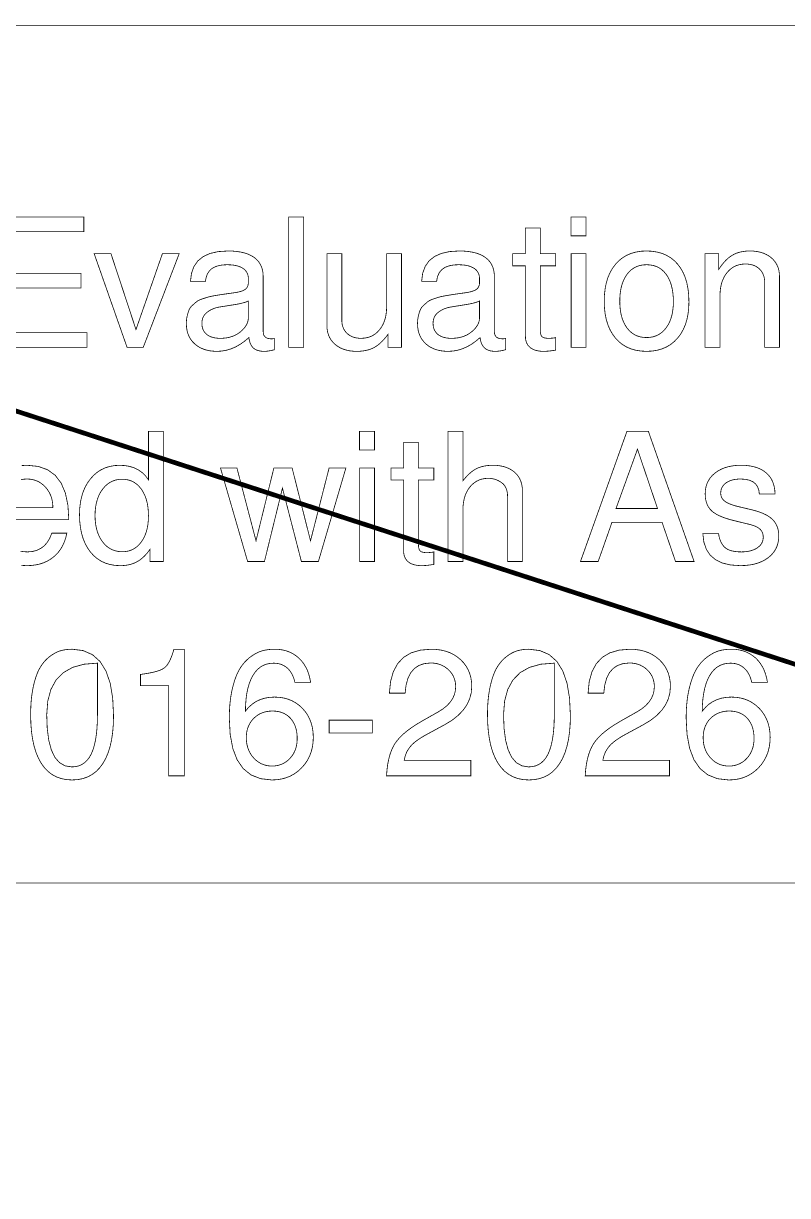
# Model space of a CAD drawing. Extents: x 0 to 840, y 0 to 273.
# Drawn here: x 60.8 to 99.7, y 213.6 to 273.4 of the extents above; entities that cross this region are included whole.
import ezdxf

# ---------------------------------------------------------------- set-up
doc = ezdxf.new("R2010")
doc.units = 0
doc.linetypes.add('1', pattern=[60.929508, 30.464754, -30.464754])
doc.layers.get('0').update_dxf_attribs({"linetype": 'CONTINUOUS'})

msp = doc.modelspace()

# ---------------------------------------------------------------- linework, layer by layer
at = {"color": 7, "linetype": '1', "const_width": 0.239}
msp.add_lwpolyline([(0, 273.254), (840.158, 0)], dxfattribs=at)
msp.add_lwpolyline([(0, 273.254), (840.158, 0)], dxfattribs=at)
at = {"color": 7, "const_width": 0.0392}
for points in [[(0, 273.254), (179.027, 273.254), (179.027, 229.533), (0, 229.533), (0, 273.254)], [(60.111, 259.883), (60.111, 257.605), (64.028, 257.605), (64.028, 256.859), (59.264, 256.859), (59.264, 263.499), (63.864, 263.499), (63.864, 262.752), (60.111, 262.752), (60.111, 260.63), (63.727, 260.63), (63.727, 259.883), (60.111, 259.883)], [(75.076, 263.499), (75.076, 256.859), (74.312, 256.859), (74.312, 263.499), (75.076, 263.499)], [(89.468, 262.543), (88.703, 262.543), (88.703, 263.499), (89.468, 263.499), (89.468, 262.543)], [(87.92, 261.632), (87.92, 261.012), (87.136, 261.012), (87.136, 257.742), (87.136, 257.742), (87.136, 257.742), (87.138, 257.673), (87.143, 257.611), (87.152, 257.555), (87.165, 257.506), (87.18, 257.464), (87.2, 257.429), (87.223, 257.401), (87.223, 257.401), (87.223, 257.401), (87.223, 257.401), (87.251, 257.378), (87.285, 257.359), (87.326, 257.343), (87.374, 257.331), (87.428, 257.322), (87.488, 257.316), (87.555, 257.315), (87.555, 257.315), (87.555, 257.315), (87.555, 257.315), (87.619, 257.315), (87.678, 257.318), (87.734, 257.321), (87.786, 257.327), (87.834, 257.333), (87.879, 257.341), (87.92, 257.351), (87.92, 257.351), (87.92, 256.713), (87.92, 256.713), (87.92, 256.713), (87.82, 256.696), (87.724, 256.682), (87.632, 256.67), (87.543, 256.661), (87.458, 256.655), (87.377, 256.651), (87.3, 256.65), (87.3, 256.65), (87.3, 256.65), (87.3, 256.65), (87.177, 256.654), (87.062, 256.666), (86.956, 256.686), (86.858, 256.714), (86.769, 256.75), (86.689, 256.793), (86.617, 256.845), (86.617, 256.845), (86.617, 256.845), (86.617, 256.845), (86.554, 256.905), (86.501, 256.971), (86.457, 257.044), (86.423, 257.124), (86.399, 257.211), (86.385, 257.305), (86.38, 257.406), (86.38, 257.406), (86.38, 261.013), (85.733, 261.013), (85.733, 261.632), (86.38, 261.632), (86.38, 262.944), (87.136, 262.944), (87.136, 261.632), (87.92, 261.632)], [(66.897, 256.859), (66.068, 256.859), (64.392, 261.632), (65.249, 261.632), (66.524, 257.761), (67.872, 261.632), (68.728, 261.632), (66.897, 256.859)], [(69.302, 260.22), (69.302, 260.22), (69.302, 260.22), (69.354, 260.631), (69.48, 260.978), (69.68, 261.263), (69.953, 261.484), (70.3, 261.642), (70.72, 261.737), (71.214, 261.768), (71.214, 261.768), (71.214, 261.768), (71.214, 261.768), (71.458, 261.762), (71.684, 261.741), (71.893, 261.707), (72.085, 261.66), (72.258, 261.599), (72.415, 261.524), (72.554, 261.436), (72.554, 261.436), (72.554, 261.436), (72.554, 261.436), (72.674, 261.334), (72.777, 261.221), (72.86, 261.095), (72.925, 260.956), (72.972, 260.805), (73, 260.642), (73.009, 260.466), (73.009, 260.466), (73.009, 257.66), (73.009, 257.66), (73.009, 257.66), (73.017, 257.561), (73.042, 257.477), (73.084, 257.409), (73.143, 257.355), (73.218, 257.317), (73.31, 257.294), (73.419, 257.287), (73.419, 257.287), (73.419, 257.287), (73.419, 257.287), (73.442, 257.287), (73.466, 257.288), (73.489, 257.29), (73.513, 257.293), (73.536, 257.296), (73.559, 257.3), (73.583, 257.305), (73.583, 257.305), (73.583, 256.731), (73.583, 256.731), (73.583, 256.731), (73.494, 256.709), (73.41, 256.691), (73.331, 256.676), (73.257, 256.664), (73.188, 256.656), (73.123, 256.651), (73.063, 256.649), (73.063, 256.649), (73.063, 256.649), (73.063, 256.649), (72.963, 256.653), (72.87, 256.663), (72.784, 256.68), (72.705, 256.704), (72.633, 256.735), (72.569, 256.773), (72.512, 256.818), (72.512, 256.818), (72.512, 256.818), (72.512, 256.818), (72.462, 256.87), (72.417, 256.93), (72.378, 256.998), (72.345, 257.074), (72.318, 257.158), (72.296, 257.251), (72.28, 257.351), (72.28, 257.351), (72.28, 257.351), (72.28, 257.351), (72.06, 257.165), (71.835, 257.007), (71.608, 256.878), (71.376, 256.778), (71.141, 256.707), (70.902, 256.664), (70.659, 256.649), (70.659, 256.649), (70.659, 256.649), (70.659, 256.649), (70.459, 256.657), (70.272, 256.68), (70.097, 256.72), (69.933, 256.774), (69.782, 256.844), (69.643, 256.93), (69.516, 257.032), (69.516, 257.032), (69.516, 257.032), (69.516, 257.032), (69.403, 257.146), (69.308, 257.272), (69.23, 257.408), (69.17, 257.555), (69.127, 257.713), (69.101, 257.882), (69.092, 258.061), (69.092, 258.061), (69.092, 258.061), (69.092, 258.061), (69.093, 258.12), (69.095, 258.178), (69.1, 258.234), (69.105, 258.288), (69.113, 258.342), (69.122, 258.393), (69.133, 258.443), (69.133, 258.443), (69.133, 258.443), (69.133, 258.443), (69.145, 258.492), (69.157, 258.539), (69.17, 258.584), (69.183, 258.628), (69.196, 258.67), (69.21, 258.71), (69.224, 258.748), (69.224, 258.748), (69.224, 258.748), (69.224, 258.748), (69.24, 258.786), (69.259, 258.822), (69.281, 258.858), (69.306, 258.893), (69.335, 258.928), (69.366, 258.962), (69.401, 258.994), (69.401, 258.994), (69.401, 258.994), (69.401, 258.994), (69.437, 259.026), (69.471, 259.056), (69.503, 259.084), (69.534, 259.111), (69.562, 259.136), (69.59, 259.16), (69.615, 259.181), (69.615, 259.181), (69.615, 259.181), (69.615, 259.181), (69.642, 259.202), (69.674, 259.223), (69.711, 259.243), (69.753, 259.263), (69.799, 259.283), (69.851, 259.303), (69.907, 259.323), (69.907, 259.323), (69.907, 259.323), (69.907, 259.323), (69.963, 259.341), (70.016, 259.359), (70.065, 259.374), (70.11, 259.389), (70.151, 259.401), (70.188, 259.413), (70.221, 259.423), (70.221, 259.423), (70.221, 259.423), (70.221, 259.423), (70.256, 259.432), (70.297, 259.442), (70.345, 259.452), (70.4, 259.463), (70.461, 259.475), (70.529, 259.487), (70.604, 259.5), (70.604, 259.5), (70.604, 259.5), (70.604, 259.5), (70.679, 259.512), (70.748, 259.524), (70.811, 259.534), (70.869, 259.543), (70.92, 259.551), (70.965, 259.558), (71.005, 259.564), (71.005, 259.564), (71.005, 259.564), (71.005, 259.564), (71.045, 259.569), (71.094, 259.576), (71.151, 259.584), (71.216, 259.593), (71.289, 259.604), (71.37, 259.615), (71.46, 259.627), (71.46, 259.627), (71.46, 259.627), (71.46, 259.627), (71.582, 259.644), (71.693, 259.664), (71.792, 259.686), (71.881, 259.711), (71.958, 259.738), (72.024, 259.768), (72.079, 259.8), (72.079, 259.8), (72.079, 259.8), (72.079, 259.8), (72.125, 259.837), (72.164, 259.878), (72.196, 259.923), (72.221, 259.974), (72.238, 260.03), (72.249, 260.09), (72.252, 260.155), (72.252, 260.155), (72.252, 260.356), (72.252, 260.356), (72.252, 260.356), (72.247, 260.451), (72.23, 260.54), (72.202, 260.622), (72.162, 260.698), (72.111, 260.767), (72.049, 260.829), (71.975, 260.884), (71.975, 260.884), (71.975, 260.884), (71.975, 260.884), (71.891, 260.932), (71.797, 260.973), (71.694, 261.007), (71.581, 261.033), (71.459, 261.051), (71.328, 261.062), (71.187, 261.066), (71.187, 261.066), (71.187, 261.066), (71.187, 261.066), (71.041, 261.062), (70.906, 261.049), (70.781, 261.028), (70.666, 260.999), (70.562, 260.961), (70.469, 260.915), (70.385, 260.861), (70.385, 260.861), (70.385, 260.861), (70.385, 260.861), (70.312, 260.798), (70.248, 260.725), (70.193, 260.643), (70.147, 260.551), (70.111, 260.45), (70.084, 260.339), (70.067, 260.219), (70.067, 260.219), (69.302, 260.22)], [(80.059, 256.859), (79.376, 256.859), (79.376, 257.524), (79.376, 257.524), (79.376, 257.524), (79.279, 257.394), (79.181, 257.275), (79.082, 257.168), (78.982, 257.072), (78.88, 256.987), (78.778, 256.913), (78.674, 256.85), (78.674, 256.85), (78.674, 256.85), (78.674, 256.85), (78.567, 256.797), (78.453, 256.752), (78.332, 256.715), (78.204, 256.686), (78.07, 256.666), (77.929, 256.653), (77.782, 256.649), (77.782, 256.649), (77.782, 256.649), (77.782, 256.649), (77.59, 256.656), (77.409, 256.678), (77.24, 256.714), (77.081, 256.765), (76.935, 256.83), (76.799, 256.91), (76.675, 257.004), (76.675, 257.004), (76.675, 257.004), (76.675, 257.004), (76.565, 257.111), (76.472, 257.227), (76.396, 257.352), (76.337, 257.488), (76.295, 257.633), (76.269, 257.787), (76.261, 257.951), (76.261, 257.951), (76.261, 261.631), (77.017, 261.631), (77.017, 258.252), (77.017, 258.252), (77.017, 258.252), (77.022, 258.133), (77.038, 258.022), (77.065, 257.917), (77.103, 257.819), (77.152, 257.729), (77.211, 257.645), (77.281, 257.569), (77.281, 257.569), (77.281, 257.569), (77.281, 257.569), (77.36, 257.501), (77.448, 257.444), (77.543, 257.397), (77.645, 257.361), (77.756, 257.335), (77.874, 257.319), (78.001, 257.314), (78.001, 257.314), (78.001, 257.314), (78.001, 257.314), (78.165, 257.323), (78.319, 257.35), (78.464, 257.395), (78.6, 257.458), (78.725, 257.539), (78.841, 257.639), (78.947, 257.756), (78.947, 257.756), (78.947, 257.756), (78.947, 257.756), (79.042, 257.888), (79.121, 258.032), (79.187, 258.187), (79.238, 258.354), (79.274, 258.533), (79.296, 258.724), (79.303, 258.926), (79.303, 258.926), (79.303, 261.631), (80.059, 261.631), (80.059, 256.859)], [(81.088, 260.22), (81.088, 260.22), (81.088, 260.22), (81.14, 260.631), (81.266, 260.978), (81.466, 261.263), (81.739, 261.484), (82.086, 261.642), (82.507, 261.737), (83.001, 261.768), (83.001, 261.768), (83.001, 261.768), (83.001, 261.768), (83.245, 261.762), (83.471, 261.741), (83.68, 261.707), (83.871, 261.66), (84.045, 261.599), (84.201, 261.524), (84.34, 261.436), (84.34, 261.436), (84.34, 261.436), (84.34, 261.436), (84.461, 261.334), (84.563, 261.221), (84.647, 261.095), (84.712, 260.956), (84.758, 260.805), (84.786, 260.642), (84.795, 260.466), (84.795, 260.466), (84.795, 257.66), (84.795, 257.66), (84.795, 257.66), (84.804, 257.561), (84.829, 257.477), (84.871, 257.409), (84.929, 257.355), (85.005, 257.317), (85.097, 257.294), (85.205, 257.287), (85.205, 257.287), (85.205, 257.287), (85.205, 257.287), (85.229, 257.287), (85.252, 257.288), (85.276, 257.29), (85.299, 257.293), (85.322, 257.296), (85.346, 257.3), (85.369, 257.305), (85.369, 257.305), (85.369, 256.731), (85.369, 256.731), (85.369, 256.731), (85.28, 256.709), (85.197, 256.691), (85.117, 256.676), (85.043, 256.664), (84.974, 256.656), (84.909, 256.651), (84.85, 256.649), (84.85, 256.649), (84.85, 256.649), (84.85, 256.649), (84.749, 256.653), (84.656, 256.663), (84.57, 256.68), (84.491, 256.704), (84.42, 256.735), (84.356, 256.773), (84.299, 256.818), (84.299, 256.818), (84.299, 256.818), (84.299, 256.818), (84.248, 256.87), (84.203, 256.93), (84.164, 256.998), (84.131, 257.074), (84.104, 257.158), (84.082, 257.251), (84.066, 257.351), (84.066, 257.351), (84.066, 257.351), (84.066, 257.351), (83.846, 257.165), (83.622, 257.007), (83.394, 256.878), (83.162, 256.778), (82.927, 256.707), (82.688, 256.664), (82.445, 256.649), (82.445, 256.649), (82.445, 256.649), (82.445, 256.649), (82.246, 256.657), (82.058, 256.68), (81.883, 256.72), (81.72, 256.774), (81.568, 256.844), (81.429, 256.93), (81.302, 257.032), (81.302, 257.032), (81.302, 257.032), (81.302, 257.032), (81.19, 257.146), (81.095, 257.272), (81.017, 257.408), (80.956, 257.555), (80.913, 257.713), (80.887, 257.882), (80.878, 258.061), (80.878, 258.061), (80.878, 258.061), (80.878, 258.061), (80.879, 258.12), (80.882, 258.178), (80.886, 258.234), (80.892, 258.288), (80.899, 258.342), (80.909, 258.393), (80.919, 258.443), (80.919, 258.443), (80.919, 258.443), (80.919, 258.443), (80.931, 258.492), (80.943, 258.539), (80.956, 258.584), (80.969, 258.628), (80.982, 258.67), (80.996, 258.71), (81.01, 258.748), (81.01, 258.748), (81.01, 258.748), (81.01, 258.748), (81.026, 258.786), (81.045, 258.822), (81.067, 258.858), (81.093, 258.893), (81.121, 258.928), (81.153, 258.962), (81.188, 258.994), (81.188, 258.994), (81.188, 258.994), (81.188, 258.994), (81.223, 259.026), (81.257, 259.056), (81.289, 259.084), (81.32, 259.111), (81.349, 259.136), (81.376, 259.16), (81.401, 259.181), (81.401, 259.181), (81.401, 259.181), (81.401, 259.181), (81.429, 259.202), (81.461, 259.223), (81.498, 259.243), (81.539, 259.263), (81.586, 259.283), (81.637, 259.303), (81.693, 259.323), (81.693, 259.323), (81.693, 259.323), (81.693, 259.323), (81.75, 259.341), (81.803, 259.359), (81.851, 259.374), (81.896, 259.389), (81.937, 259.401), (81.974, 259.413), (82.008, 259.423), (82.008, 259.423), (82.008, 259.423), (82.008, 259.423), (82.042, 259.432), (82.084, 259.442), (82.131, 259.452), (82.186, 259.463), (82.247, 259.475), (82.315, 259.487), (82.39, 259.5), (82.39, 259.5), (82.39, 259.5), (82.39, 259.5), (82.465, 259.512), (82.534, 259.524), (82.598, 259.534), (82.655, 259.543), (82.706, 259.551), (82.752, 259.558), (82.791, 259.564), (82.791, 259.564), (82.791, 259.564), (82.791, 259.564), (82.831, 259.569), (82.88, 259.576), (82.937, 259.584), (83.002, 259.593), (83.075, 259.604), (83.157, 259.615), (83.246, 259.627), (83.246, 259.627), (83.246, 259.627), (83.246, 259.627), (83.368, 259.644), (83.479, 259.664), (83.579, 259.686), (83.667, 259.711), (83.745, 259.738), (83.811, 259.768), (83.866, 259.8), (83.866, 259.8), (83.866, 259.8), (83.866, 259.8), (83.912, 259.837), (83.951, 259.878), (83.982, 259.923), (84.007, 259.974), (84.025, 260.03), (84.035, 260.09), (84.039, 260.155), (84.039, 260.155), (84.039, 260.356), (84.039, 260.356), (84.039, 260.356), (84.033, 260.451), (84.016, 260.54), (83.988, 260.622), (83.948, 260.698), (83.897, 260.767), (83.835, 260.829), (83.761, 260.884), (83.761, 260.884), (83.761, 260.884), (83.761, 260.884), (83.677, 260.932), (83.584, 260.973), (83.48, 261.007), (83.368, 261.033), (83.246, 261.051), (83.114, 261.062), (82.973, 261.066), (82.973, 261.066), (82.973, 261.066), (82.973, 261.066), (82.827, 261.062), (82.692, 261.049), (82.567, 261.028), (82.453, 260.999), (82.349, 260.961), (82.255, 260.915), (82.172, 260.861), (82.172, 260.861), (82.172, 260.861), (82.172, 260.861), (82.098, 260.798), (82.034, 260.725), (81.979, 260.643), (81.934, 260.551), (81.897, 260.45), (81.871, 260.339), (81.853, 260.219), (81.853, 260.219), (81.088, 260.22)], [(89.468, 261.632), (89.468, 256.859), (88.712, 256.859), (88.712, 261.632), (89.468, 261.632)], [(92.547, 261.768), (92.547, 261.768), (92.547, 261.768), (92.831, 261.754), (93.097, 261.713), (93.344, 261.644), (93.573, 261.547), (93.782, 261.422), (93.973, 261.27), (94.145, 261.09), (94.145, 261.09), (94.145, 261.09), (94.145, 261.09), (94.296, 260.884), (94.424, 260.656), (94.529, 260.405), (94.61, 260.131), (94.668, 259.834), (94.703, 259.515), (94.714, 259.172), (94.714, 259.172), (94.714, 259.172), (94.714, 259.172), (94.703, 258.847), (94.667, 258.542), (94.608, 258.257), (94.526, 257.993), (94.419, 257.749), (94.29, 257.526), (94.136, 257.323), (94.136, 257.323), (94.136, 257.323), (94.136, 257.323), (93.962, 257.144), (93.771, 256.993), (93.563, 256.869), (93.337, 256.773), (93.094, 256.704), (92.833, 256.663), (92.556, 256.649), (92.556, 256.649), (92.556, 256.649), (92.556, 256.649), (92.273, 256.663), (92.009, 256.705), (91.764, 256.774), (91.537, 256.871), (91.328, 256.996), (91.138, 257.148), (90.966, 257.328), (90.966, 257.328), (90.966, 257.328), (90.966, 257.328), (90.815, 257.533), (90.687, 257.759), (90.583, 258.006), (90.501, 258.275), (90.443, 258.565), (90.408, 258.876), (90.397, 259.209), (90.397, 259.209), (90.397, 259.209), (90.397, 259.209), (90.408, 259.542), (90.444, 259.853), (90.502, 260.144), (90.584, 260.412), (90.69, 260.66), (90.818, 260.885), (90.971, 261.09), (90.971, 261.09), (90.971, 261.09), (90.971, 261.09), (91.143, 261.27), (91.333, 261.422), (91.541, 261.547), (91.766, 261.644), (92.009, 261.713), (92.269, 261.755), (92.547, 261.768)], [(95.534, 261.632), (96.236, 261.632), (96.236, 260.83), (96.236, 260.83), (96.236, 260.83), (96.328, 260.968), (96.422, 261.093), (96.518, 261.208), (96.616, 261.311), (96.717, 261.402), (96.819, 261.482), (96.924, 261.55), (96.924, 261.55), (96.924, 261.55), (96.924, 261.55), (97.032, 261.608), (97.147, 261.657), (97.269, 261.697), (97.397, 261.728), (97.532, 261.75), (97.673, 261.764), (97.821, 261.768), (97.821, 261.768), (97.821, 261.768), (97.821, 261.768), (98.013, 261.761), (98.193, 261.739), (98.362, 261.703), (98.52, 261.652), (98.665, 261.587), (98.8, 261.508), (98.923, 261.413), (98.923, 261.413), (98.923, 261.413), (98.923, 261.413), (99.031, 261.307), (99.123, 261.191), (99.199, 261.065), (99.257, 260.93), (99.299, 260.785), (99.324, 260.63), (99.332, 260.466), (99.332, 260.466), (99.332, 256.859), (98.576, 256.859), (98.576, 260.165), (98.576, 260.165), (98.576, 260.165), (98.571, 260.284), (98.555, 260.396), (98.528, 260.501), (98.49, 260.598), (98.442, 260.689), (98.382, 260.773), (98.312, 260.849), (98.312, 260.849), (98.312, 260.849), (98.312, 260.849), (98.233, 260.917), (98.146, 260.974), (98.051, 261.021), (97.948, 261.057), (97.837, 261.083), (97.719, 261.099), (97.593, 261.104), (97.593, 261.104), (97.593, 261.104), (97.593, 261.104), (97.431, 261.095), (97.278, 261.068), (97.135, 261.023), (97.001, 260.96), (96.876, 260.878), (96.761, 260.779), (96.655, 260.662), (96.655, 260.662), (96.655, 260.662), (96.655, 260.662), (96.56, 260.53), (96.481, 260.386), (96.415, 260.231), (96.364, 260.063), (96.328, 259.885), (96.306, 259.694), (96.299, 259.492), (96.299, 259.492), (96.299, 256.859), (95.534, 256.859), (95.534, 261.632)], [(92.555, 261.067), (92.379, 261.057), (92.213, 261.027), (92.059, 260.976), (91.916, 260.905), (91.784, 260.814), (91.663, 260.703), (91.553, 260.571), (91.553, 260.571), (91.553, 260.571), (91.553, 260.571), (91.456, 260.422), (91.375, 260.257), (91.308, 260.078), (91.256, 259.883), (91.219, 259.674), (91.196, 259.449), (91.189, 259.209), (91.189, 259.209), (91.189, 259.209), (91.189, 259.209), (91.196, 258.97), (91.219, 258.745), (91.256, 258.535), (91.308, 258.341), (91.375, 258.162), (91.456, 257.997), (91.553, 257.848), (91.553, 257.848), (91.553, 257.848), (91.553, 257.848), (91.663, 257.716), (91.784, 257.605), (91.916, 257.514), (92.059, 257.443), (92.213, 257.392), (92.379, 257.362), (92.555, 257.352), (92.555, 257.352), (92.555, 257.352), (92.555, 257.352), (92.729, 257.362), (92.893, 257.392), (93.046, 257.443), (93.189, 257.514), (93.321, 257.605), (93.442, 257.716), (93.553, 257.848), (93.553, 257.848), (93.553, 257.848), (93.553, 257.848), (93.651, 257.997), (93.733, 258.159), (93.801, 258.336), (93.854, 258.527), (93.891, 258.731), (93.914, 258.95), (93.921, 259.182), (93.921, 259.182), (93.921, 259.182), (93.921, 259.182), (93.914, 259.427), (93.892, 259.656), (93.855, 259.869), (93.804, 260.067), (93.738, 260.249), (93.657, 260.416), (93.562, 260.567), (93.562, 260.567), (93.562, 260.567), (93.562, 260.567), (93.453, 260.7), (93.333, 260.812), (93.201, 260.904), (93.057, 260.976), (92.901, 261.027), (92.734, 261.057), (92.555, 261.067)], [(70.823, 257.313), (70.998, 257.32), (71.163, 257.34), (71.319, 257.374), (71.466, 257.422), (71.604, 257.483), (71.733, 257.558), (71.852, 257.646), (71.852, 257.646), (71.852, 257.646), (71.852, 257.646), (71.958, 257.742), (72.048, 257.84), (72.122, 257.94), (72.179, 258.042), (72.22, 258.146), (72.244, 258.252), (72.252, 258.361), (72.252, 258.361), (72.252, 259.217), (72.252, 259.217), (72.252, 259.217), (72.183, 259.186), (72.103, 259.157), (72.015, 259.13), (71.916, 259.104), (71.809, 259.079), (71.692, 259.056), (71.565, 259.034), (71.565, 259.034), (71.565, 259.034), (71.565, 259.034), (71.436, 259.014), (71.312, 258.994), (71.193, 258.975), (71.079, 258.957), (70.971, 258.94), (70.867, 258.923), (70.768, 258.907), (70.768, 258.907), (70.768, 258.907), (70.768, 258.907), (70.673, 258.888), (70.58, 258.863), (70.491, 258.832), (70.404, 258.795), (70.319, 258.752), (70.237, 258.703), (70.158, 258.647), (70.158, 258.647), (70.158, 258.647), (70.158, 258.647), (70.085, 258.585), (70.024, 258.517), (69.973, 258.442), (69.934, 258.361), (69.907, 258.273), (69.89, 258.179), (69.884, 258.078), (69.884, 258.078), (69.884, 258.078), (69.884, 258.078), (69.889, 257.977), (69.904, 257.883), (69.929, 257.796), (69.964, 257.715), (70.01, 257.641), (70.065, 257.574), (70.13, 257.513), (70.13, 257.513), (70.13, 257.513), (70.13, 257.513), (70.204, 257.46), (70.287, 257.415), (70.378, 257.378), (70.477, 257.35), (70.584, 257.329), (70.699, 257.317), (70.823, 257.313)], [(82.609, 257.313), (82.784, 257.32), (82.949, 257.34), (83.106, 257.374), (83.253, 257.422), (83.391, 257.483), (83.519, 257.558), (83.638, 257.646), (83.638, 257.646), (83.638, 257.646), (83.638, 257.646), (83.744, 257.742), (83.834, 257.84), (83.908, 257.94), (83.965, 258.042), (84.006, 258.146), (84.031, 258.252), (84.039, 258.361), (84.039, 258.361), (84.039, 259.217), (84.039, 259.217), (84.039, 259.217), (83.969, 259.186), (83.89, 259.157), (83.801, 259.13), (83.703, 259.104), (83.595, 259.079), (83.478, 259.056), (83.351, 259.034), (83.351, 259.034), (83.351, 259.034), (83.351, 259.034), (83.222, 259.014), (83.098, 258.994), (82.98, 258.975), (82.866, 258.957), (82.757, 258.94), (82.653, 258.923), (82.554, 258.907), (82.554, 258.907), (82.554, 258.907), (82.554, 258.907), (82.459, 258.888), (82.367, 258.863), (82.277, 258.832), (82.19, 258.795), (82.105, 258.752), (82.023, 258.703), (81.944, 258.647), (81.944, 258.647), (81.944, 258.647), (81.944, 258.647), (81.871, 258.585), (81.81, 258.517), (81.76, 258.442), (81.721, 258.361), (81.693, 258.273), (81.676, 258.179), (81.671, 258.078), (81.671, 258.078), (81.671, 258.078), (81.671, 258.078), (81.676, 257.977), (81.691, 257.883), (81.716, 257.796), (81.751, 257.715), (81.796, 257.641), (81.851, 257.574), (81.916, 257.513), (81.916, 257.513), (81.916, 257.513), (81.916, 257.513), (81.991, 257.46), (82.073, 257.415), (82.164, 257.378), (82.263, 257.35), (82.37, 257.329), (82.485, 257.317), (82.609, 257.313)], [(67.917, 252.569), (67.917, 245.929), (67.243, 245.929), (67.243, 246.557), (67.243, 246.557), (67.243, 246.557), (67.154, 246.435), (67.062, 246.322), (66.969, 246.22), (66.873, 246.129), (66.775, 246.047), (66.676, 245.976), (66.574, 245.915), (66.574, 245.915), (66.574, 245.915), (66.574, 245.915), (66.468, 245.863), (66.358, 245.819), (66.241, 245.783), (66.12, 245.755), (65.993, 245.735), (65.86, 245.723), (65.722, 245.719), (65.722, 245.719), (65.722, 245.719), (65.722, 245.719), (65.455, 245.733), (65.204, 245.776), (64.97, 245.847), (64.752, 245.946), (64.552, 246.074), (64.368, 246.23), (64.201, 246.415), (64.201, 246.415), (64.201, 246.415), (64.201, 246.415), (64.053, 246.625), (63.929, 246.855), (63.827, 247.107), (63.747, 247.38), (63.691, 247.673), (63.657, 247.988), (63.645, 248.324), (63.645, 248.324), (63.645, 248.324), (63.645, 248.324), (63.657, 248.64), (63.691, 248.937), (63.748, 249.217), (63.828, 249.477), (63.931, 249.72), (64.057, 249.944), (64.206, 250.15), (64.206, 250.15), (64.206, 250.15), (64.206, 250.15), (64.373, 250.332), (64.556, 250.486), (64.753, 250.613), (64.966, 250.711), (65.194, 250.781), (65.437, 250.823), (65.695, 250.837), (65.695, 250.837), (65.695, 250.837), (65.695, 250.837), (65.965, 250.822), (66.216, 250.777), (66.446, 250.702), (66.655, 250.596), (66.844, 250.461), (67.013, 250.295), (67.161, 250.099), (67.161, 250.099), (67.161, 252.568), (67.917, 252.569)], [(78.683, 251.612), (77.919, 251.612), (77.919, 252.569), (78.683, 252.569), (78.683, 251.612)], [(85.469, 249.235), (85.469, 249.235), (85.469, 249.235), (85.463, 249.372), (85.445, 249.498), (85.413, 249.612), (85.37, 249.715), (85.314, 249.806), (85.245, 249.886), (85.164, 249.954), (85.164, 249.954), (85.164, 249.954), (85.164, 249.954), (85.076, 250.012), (84.984, 250.061), (84.89, 250.102), (84.793, 250.133), (84.694, 250.155), (84.591, 250.168), (84.486, 250.173), (84.486, 250.173), (84.486, 250.173), (84.486, 250.173), (84.324, 250.164), (84.171, 250.137), (84.028, 250.092), (83.894, 250.028), (83.769, 249.947), (83.654, 249.848), (83.548, 249.731), (83.548, 249.731), (83.548, 249.731), (83.548, 249.731), (83.453, 249.599), (83.374, 249.455), (83.308, 249.299), (83.258, 249.132), (83.221, 248.953), (83.2, 248.763), (83.192, 248.561), (83.192, 248.561), (83.192, 245.928), (82.436, 245.928), (82.436, 252.568), (83.192, 252.568), (83.192, 250.045), (83.192, 250.045), (83.192, 250.045), (83.289, 250.165), (83.385, 250.274), (83.482, 250.372), (83.579, 250.46), (83.676, 250.537), (83.774, 250.604), (83.871, 250.66), (83.871, 250.66), (83.871, 250.66), (83.871, 250.66), (83.972, 250.707), (84.08, 250.747), (84.195, 250.78), (84.316, 250.805), (84.445, 250.823), (84.58, 250.834), (84.723, 250.838), (84.723, 250.838), (84.723, 250.838), (84.723, 250.838), (84.915, 250.831), (85.095, 250.809), (85.263, 250.773), (85.42, 250.723), (85.565, 250.659), (85.699, 250.58), (85.82, 250.487), (85.82, 250.487), (85.82, 250.487), (85.82, 250.487), (85.928, 250.382), (86.019, 250.266), (86.093, 250.14), (86.151, 250.004), (86.192, 249.858), (86.217, 249.702), (86.226, 249.535), (86.226, 249.535), (86.226, 245.928), (85.469, 245.928), (85.469, 249.235)], [(93.348, 247.923), (90.789, 247.923), (90.087, 245.929), (89.185, 245.929), (91.554, 252.569), (92.647, 252.569), (94.979, 245.929), (94.031, 245.929), (93.348, 247.923)], [(81.708, 250.702), (81.708, 250.082), (80.924, 250.082), (80.924, 246.812), (80.924, 246.812), (80.924, 246.812), (80.926, 246.743), (80.931, 246.68), (80.94, 246.625), (80.953, 246.576), (80.968, 246.534), (80.988, 246.499), (81.011, 246.471), (81.011, 246.471), (81.011, 246.471), (81.011, 246.471), (81.039, 246.448), (81.073, 246.429), (81.114, 246.413), (81.162, 246.4), (81.216, 246.392), (81.276, 246.386), (81.343, 246.384), (81.343, 246.384), (81.343, 246.384), (81.343, 246.384), (81.407, 246.385), (81.466, 246.387), (81.522, 246.391), (81.574, 246.396), (81.622, 246.403), (81.667, 246.411), (81.708, 246.421), (81.708, 246.421), (81.708, 245.783), (81.708, 245.783), (81.708, 245.783), (81.608, 245.766), (81.512, 245.752), (81.42, 245.74), (81.331, 245.731), (81.246, 245.725), (81.165, 245.721), (81.088, 245.72), (81.088, 245.72), (81.088, 245.72), (81.088, 245.72), (80.965, 245.724), (80.85, 245.736), (80.744, 245.755), (80.646, 245.783), (80.557, 245.819), (80.477, 245.863), (80.405, 245.915), (80.405, 245.915), (80.405, 245.915), (80.405, 245.915), (80.342, 245.975), (80.289, 246.041), (80.245, 246.114), (80.211, 246.194), (80.187, 246.281), (80.173, 246.375), (80.168, 246.476), (80.168, 246.476), (80.168, 250.083), (79.521, 250.083), (79.521, 250.702), (80.168, 250.702), (80.168, 252.014), (80.924, 252.014), (80.924, 250.702), (81.708, 250.702)], [(92.091, 251.658), (90.998, 248.634), (93.112, 248.634), (92.091, 251.658)], [(60.701, 250.824), (60.976, 250.838), (60.976, 250.838), (60.976, 250.838), (60.976, 250.838), (61.539, 250.781), (62.016, 250.611), (62.406, 250.328), (62.709, 249.931), (62.925, 249.421), (63.055, 248.797), (63.099, 248.06)], [(75.823, 245.929), (74.958, 245.929), (73.992, 249.672), (73.073, 245.929), (72.217, 245.929), (70.832, 250.702), (71.67, 250.702), (72.644, 246.985), (73.555, 250.702), (74.484, 250.702), (75.422, 246.985), (76.37, 250.702), (77.226, 250.702), (75.823, 245.929)], [(78.683, 250.702), (78.683, 245.929), (77.927, 245.929), (77.927, 250.702), (78.683, 250.702)], [(96.227, 247.35), (96.227, 247.35), (96.227, 247.35), (96.246, 247.231), (96.273, 247.119), (96.308, 247.015), (96.35, 246.918), (96.4, 246.828), (96.457, 246.746), (96.522, 246.671), (96.522, 246.671), (96.522, 246.671), (96.522, 246.671), (96.599, 246.604), (96.692, 246.548), (96.8, 246.502), (96.925, 246.466), (97.065, 246.441), (97.221, 246.426), (97.392, 246.42), (97.392, 246.42), (97.392, 246.42), (97.392, 246.42), (97.531, 246.425), (97.662, 246.437), (97.786, 246.458), (97.901, 246.487), (98.008, 246.525), (98.107, 246.571), (98.198, 246.625), (98.198, 246.625), (98.198, 246.625), (98.198, 246.625), (98.279, 246.687), (98.348, 246.753), (98.404, 246.825), (98.447, 246.903), (98.478, 246.986), (98.497, 247.074), (98.503, 247.168), (98.503, 247.168), (98.503, 247.168), (98.503, 247.168), (98.5, 247.241), (98.489, 247.31), (98.471, 247.374), (98.447, 247.434), (98.415, 247.489), (98.376, 247.54), (98.33, 247.587), (98.33, 247.587), (98.33, 247.587), (98.33, 247.587), (98.276, 247.63), (98.214, 247.67), (98.142, 247.708), (98.061, 247.743), (97.971, 247.775), (97.873, 247.805), (97.765, 247.833), (97.765, 247.833), (97.055, 248.006), (97.055, 248.006), (97.055, 248.006), (96.824, 248.065), (96.613, 248.129), (96.423, 248.197), (96.255, 248.269), (96.107, 248.345), (95.981, 248.426), (95.875, 248.511), (95.875, 248.511), (95.875, 248.511), (95.875, 248.511), (95.787, 248.604), (95.713, 248.707), (95.651, 248.82), (95.604, 248.945), (95.57, 249.08), (95.55, 249.225), (95.543, 249.381), (95.543, 249.381), (95.543, 249.381), (95.543, 249.381), (95.553, 249.566), (95.584, 249.739), (95.635, 249.902), (95.707, 250.053), (95.799, 250.194), (95.911, 250.324), (96.044, 250.442), (96.044, 250.442), (96.044, 250.442), (96.044, 250.442), (96.194, 250.547), (96.357, 250.636), (96.534, 250.709), (96.724, 250.766), (96.927, 250.806), (97.144, 250.831), (97.374, 250.839), (97.374, 250.839), (97.374, 250.839), (97.374, 250.839), (97.603, 250.831), (97.816, 250.807), (98.014, 250.768), (98.196, 250.714), (98.363, 250.643), (98.514, 250.558), (98.649, 250.456), (98.649, 250.456), (98.649, 250.456), (98.649, 250.456), (98.768, 250.34), (98.868, 250.212), (98.951, 250.07), (99.016, 249.915), (99.063, 249.747), (99.093, 249.566), (99.104, 249.372), (99.104, 249.372), (98.303, 249.372), (98.303, 249.372), (98.303, 249.372), (98.277, 249.575), (98.214, 249.747), (98.114, 249.887), (97.977, 249.997), (97.804, 250.075), (97.594, 250.122), (97.346, 250.137), (97.346, 250.137), (97.346, 250.137), (97.346, 250.137), (97.218, 250.133), (97.097, 250.121), (96.984, 250.101), (96.878, 250.073), (96.781, 250.037), (96.691, 249.993), (96.609, 249.942), (96.609, 249.942), (96.609, 249.942), (96.609, 249.942), (96.536, 249.883), (96.475, 249.819), (96.425, 249.749), (96.386, 249.674), (96.358, 249.594), (96.341, 249.509), (96.336, 249.418), (96.336, 249.418), (96.336, 249.418), (96.336, 249.418), (96.34, 249.347), (96.353, 249.28), (96.374, 249.217), (96.404, 249.158), (96.442, 249.102), (96.489, 249.051), (96.545, 249.004), (96.545, 249.004), (96.545, 249.004), (96.545, 249.004), (96.61, 248.959), (96.686, 248.916), (96.771, 248.876), (96.868, 248.838), (96.974, 248.801), (97.091, 248.767), (97.219, 248.734), (97.219, 248.734), (97.947, 248.561), (97.947, 248.561), (97.947, 248.561), (98.142, 248.509), (98.321, 248.451), (98.484, 248.387), (98.631, 248.318), (98.762, 248.242), (98.877, 248.161), (98.976, 248.074), (98.976, 248.074), (98.976, 248.074), (98.976, 248.074), (99.061, 247.98), (99.133, 247.877), (99.191, 247.766), (99.237, 247.645), (99.269, 247.516), (99.289, 247.378), (99.295, 247.232), (99.295, 247.232), (99.295, 247.232), (99.295, 247.232), (99.284, 247.04), (99.252, 246.859), (99.197, 246.69), (99.121, 246.533), (99.024, 246.387), (98.904, 246.253), (98.763, 246.13), (98.763, 246.13), (98.763, 246.13), (98.763, 246.13), (98.603, 246.021), (98.428, 245.929), (98.238, 245.854), (98.033, 245.795), (97.813, 245.753), (97.578, 245.728), (97.328, 245.72), (97.328, 245.72), (97.328, 245.72), (97.328, 245.72), (96.836, 245.753), (96.418, 245.853), (96.073, 246.019), (95.801, 246.252), (95.602, 246.552), (95.476, 246.918), (95.424, 247.35), (95.424, 247.35), (96.227, 247.35)], [(62.288, 248.679), (62.288, 248.679), (62.288, 248.679), (62.281, 248.852), (62.258, 249.017), (62.22, 249.174), (62.166, 249.322), (62.098, 249.462), (62.014, 249.594), (61.915, 249.718), (61.915, 249.718), (61.915, 249.718), (61.915, 249.718), (61.804, 249.829), (61.685, 249.923), (61.558, 250), (61.423, 250.06), (61.279, 250.103), (61.128, 250.128), (60.968, 250.137), (60.968, 250.137), (60.968, 250.137), (60.968, 250.137), (60.808, 250.129), (60.656, 250.104)], [(65.822, 250.127), (65.65, 250.116), (65.487, 250.085), (65.334, 250.033), (65.191, 249.96), (65.058, 249.866), (64.934, 249.752), (64.82, 249.616), (64.82, 249.616), (64.82, 249.616), (64.82, 249.616), (64.718, 249.464), (64.632, 249.299), (64.562, 249.121), (64.508, 248.929), (64.469, 248.725), (64.445, 248.508), (64.437, 248.277), (64.437, 248.277), (64.437, 248.277), (64.437, 248.277), (64.445, 248.045), (64.469, 247.826), (64.508, 247.62), (64.562, 247.428), (64.632, 247.25), (64.718, 247.085), (64.82, 246.934), (64.82, 246.934), (64.82, 246.934), (64.82, 246.934), (64.934, 246.8), (65.058, 246.686), (65.193, 246.594), (65.337, 246.521), (65.492, 246.47), (65.656, 246.439), (65.831, 246.428), (65.831, 246.428), (65.831, 246.428), (65.831, 246.428), (65.998, 246.439), (66.155, 246.469), (66.303, 246.52), (66.441, 246.592), (66.569, 246.684), (66.687, 246.796), (66.796, 246.929), (66.796, 246.929), (66.796, 246.929), (66.796, 246.929), (66.893, 247.079), (66.975, 247.242), (67.042, 247.419), (67.094, 247.609), (67.131, 247.813), (67.153, 248.029), (67.161, 248.26), (67.161, 248.26), (67.161, 248.26), (67.161, 248.26), (67.153, 248.497), (67.131, 248.72), (67.094, 248.929), (67.042, 249.123), (66.975, 249.304), (66.893, 249.469), (66.796, 249.621), (66.796, 249.621), (66.796, 249.621), (66.796, 249.621), (66.687, 249.755), (66.568, 249.869), (66.439, 249.961), (66.3, 250.034), (66.15, 250.085), (65.991, 250.116), (65.822, 250.127)], [(59.601, 248.679), (62.288, 248.679)], [(63.099, 248.06), (59.583, 248.06)], [(60.639, 246.457), (60.807, 246.43), (60.986, 246.42), (60.986, 246.42), (60.986, 246.42), (60.986, 246.42), (61.239, 246.44), (61.467, 246.499), (61.67, 246.596), (61.848, 246.733), (62.002, 246.908), (62.13, 247.123), (62.234, 247.377), (62.234, 247.377), (62.999, 247.377), (62.999, 247.377), (62.999, 247.377), (62.949, 247.16), (62.883, 246.957), (62.802, 246.769), (62.704, 246.595), (62.591, 246.434), (62.461, 246.288), (62.315, 246.156), (62.315, 246.156), (62.315, 246.156), (62.315, 246.156), (62.156, 246.04), (61.985, 245.942), (61.803, 245.862), (61.609, 245.799), (61.403, 245.755), (61.187, 245.728), (60.958, 245.719), (60.958, 245.719), (60.958, 245.719), (60.958, 245.719), (60.68, 245.733)], [(61.154, 238.123), (61.154, 238.123), (61.154, 238.123), (61.157, 238.351), (61.166, 238.57), (61.179, 238.783), (61.199, 238.987), (61.224, 239.183), (61.255, 239.372), (61.291, 239.553), (61.291, 239.553), (61.291, 239.553), (61.291, 239.553), (61.331, 239.724), (61.375, 239.885), (61.421, 240.034), (61.471, 240.173), (61.523, 240.3), (61.579, 240.417), (61.637, 240.523), (61.637, 240.523), (61.637, 240.523), (61.637, 240.523), (61.698, 240.62), (61.763, 240.712), (61.832, 240.799), (61.903, 240.881), (61.978, 240.957), (62.057, 241.027), (62.138, 241.092), (62.138, 241.092), (62.138, 241.092), (62.138, 241.092), (62.221, 241.152), (62.303, 241.205), (62.384, 241.253), (62.464, 241.294), (62.543, 241.33), (62.621, 241.36), (62.698, 241.384), (62.698, 241.384), (62.698, 241.384), (62.698, 241.384), (62.776, 241.403), (62.854, 241.419), (62.934, 241.433), (63.016, 241.443), (63.098, 241.451), (63.182, 241.455), (63.267, 241.457), (63.267, 241.457), (63.267, 241.457), (63.267, 241.457), (63.828, 241.387), (64.302, 241.18), (64.69, 240.834), (64.992, 240.35), (65.208, 239.728), (65.337, 238.967), (65.38, 238.068), (65.38, 238.068), (65.38, 238.068), (65.38, 238.068), (65.369, 237.628), (65.336, 237.219), (65.281, 236.84), (65.204, 236.492), (65.104, 236.174), (64.982, 235.888), (64.839, 235.632), (64.839, 235.632), (64.839, 235.632), (64.839, 235.632), (64.674, 235.408), (64.489, 235.219), (64.285, 235.064), (64.06, 234.944), (63.816, 234.858), (63.552, 234.806), (63.267, 234.789), (63.267, 234.789), (63.267, 234.789), (63.267, 234.789), (62.981, 234.806), (62.715, 234.858), (62.469, 234.945), (62.244, 235.067), (62.04, 235.223), (61.855, 235.415), (61.692, 235.641), (61.692, 235.641), (61.692, 235.641), (61.692, 235.641), (61.549, 235.9), (61.428, 236.191), (61.33, 236.514), (61.253, 236.868), (61.198, 237.255), (61.165, 237.673), (61.154, 238.123)], [(68.186, 239.598), (66.756, 239.598), (66.756, 240.172), (66.756, 240.172), (66.756, 240.172), (67.008, 240.207), (67.234, 240.247), (67.434, 240.29), (67.607, 240.337), (67.753, 240.387), (67.874, 240.442), (67.967, 240.5), (67.967, 240.5), (67.967, 240.5), (67.967, 240.5), (68.047, 240.57), (68.123, 240.663), (68.196, 240.778), (68.266, 240.914), (68.334, 241.073), (68.398, 241.253), (68.459, 241.456), (68.459, 241.456), (68.988, 241.456), (68.988, 234.998), (68.186, 234.998), (68.186, 239.598)], [(71.283, 237.94), (71.283, 237.94), (71.283, 237.94), (71.286, 238.181), (71.296, 238.413), (71.311, 238.637), (71.334, 238.852), (71.362, 239.059), (71.397, 239.257), (71.438, 239.448), (71.438, 239.448), (71.438, 239.448), (71.438, 239.448), (71.484, 239.628), (71.533, 239.797), (71.585, 239.955), (71.64, 240.102), (71.698, 240.237), (71.76, 240.36), (71.825, 240.473), (71.825, 240.473), (71.825, 240.473), (71.825, 240.473), (71.893, 240.577), (71.965, 240.675), (72.04, 240.767), (72.12, 240.853), (72.203, 240.934), (72.29, 241.009), (72.38, 241.078), (72.38, 241.078), (72.38, 241.078), (72.38, 241.078), (72.472, 241.141), (72.562, 241.198), (72.651, 241.248), (72.738, 241.291), (72.824, 241.329), (72.908, 241.359), (72.99, 241.383), (72.99, 241.383), (72.99, 241.383), (72.99, 241.383), (73.073, 241.403), (73.157, 241.419), (73.242, 241.432), (73.329, 241.443), (73.417, 241.45), (73.506, 241.455), (73.596, 241.456), (73.596, 241.456), (73.596, 241.456), (73.596, 241.456), (73.802, 241.447), (73.997, 241.42), (74.183, 241.374), (74.358, 241.31), (74.522, 241.228), (74.677, 241.128), (74.821, 241.01), (74.821, 241.01), (74.821, 241.01), (74.821, 241.01), (74.953, 240.875), (75.07, 240.726), (75.171, 240.564), (75.258, 240.387), (75.329, 240.196), (75.385, 239.99), (75.427, 239.771), (75.427, 239.771), (74.625, 239.771), (74.625, 239.771), (74.625, 239.771), (74.593, 239.899), (74.553, 240.019), (74.506, 240.131), (74.451, 240.233), (74.389, 240.328), (74.32, 240.413), (74.243, 240.491), (74.243, 240.491), (74.243, 240.491), (74.243, 240.491), (74.159, 240.558), (74.07, 240.615), (73.976, 240.662), (73.875, 240.699), (73.77, 240.725), (73.658, 240.74), (73.541, 240.745), (73.541, 240.745), (73.541, 240.745), (73.541, 240.745), (73.35, 240.733), (73.172, 240.694), (73.008, 240.629), (72.856, 240.539), (72.718, 240.422), (72.592, 240.28), (72.48, 240.112), (72.48, 240.112), (72.48, 240.112), (72.48, 240.112), (72.382, 239.92), (72.299, 239.706), (72.23, 239.468), (72.176, 239.209), (72.137, 238.927), (72.113, 238.622), (72.103, 238.295), (72.103, 238.295), (72.103, 238.295), (72.103, 238.295), (72.262, 238.486), (72.44, 238.648), (72.634, 238.78), (72.846, 238.883), (73.076, 238.956), (73.323, 239), (73.587, 239.015), (73.587, 239.015), (73.587, 239.015), (73.587, 239.015), (73.828, 239.003), (74.057, 238.968), (74.272, 238.91), (74.475, 238.828), (74.666, 238.722), (74.844, 238.593), (75.009, 238.441), (75.009, 238.441), (75.009, 238.441), (75.009, 238.441), (75.156, 238.271), (75.281, 238.087), (75.383, 237.889), (75.462, 237.678), (75.519, 237.454), (75.553, 237.217), (75.564, 236.966), (75.564, 236.966), (75.564, 236.966), (75.564, 236.966), (75.552, 236.702), (75.515, 236.451), (75.455, 236.215), (75.369, 235.992), (75.26, 235.782), (75.126, 235.586), (74.967, 235.404), (74.967, 235.404), (74.967, 235.404), (74.967, 235.404), (74.79, 235.24), (74.6, 235.102), (74.397, 234.989), (74.18, 234.901), (73.95, 234.839), (73.707, 234.801), (73.451, 234.788), (73.451, 234.788), (73.451, 234.788), (73.451, 234.788), (72.876, 234.853), (72.389, 235.046), (71.991, 235.367), (71.681, 235.818), (71.46, 236.397), (71.327, 237.104), (71.283, 237.94)], [(79.444, 239.216), (79.444, 239.216), (79.444, 239.216), (79.503, 239.81), (79.644, 240.313), (79.867, 240.725), (80.171, 241.045), (80.557, 241.273), (81.025, 241.41), (81.575, 241.456), (81.575, 241.456), (81.575, 241.456), (81.575, 241.456), (81.831, 241.445), (82.073, 241.413), (82.3, 241.359), (82.513, 241.284), (82.713, 241.187), (82.898, 241.068), (83.069, 240.928), (83.069, 240.928), (83.069, 240.928), (83.069, 240.928), (83.221, 240.771), (83.35, 240.601), (83.455, 240.418), (83.537, 240.223), (83.596, 240.015), (83.631, 239.795), (83.642, 239.562), (83.642, 239.562), (83.642, 239.562), (83.642, 239.562), (83.615, 239.227), (83.531, 238.912), (83.392, 238.615), (83.196, 238.336), (82.945, 238.077), (82.639, 237.835), (82.276, 237.613), (82.276, 237.613), (81.365, 237.121), (81.365, 237.121), (81.365, 237.121), (81.203, 237.03), (81.055, 236.94), (80.92, 236.851), (80.799, 236.762), (80.691, 236.675), (80.598, 236.587), (80.518, 236.501), (80.518, 236.501), (80.518, 236.501), (80.518, 236.501), (80.449, 236.413), (80.388, 236.32), (80.335, 236.223), (80.289, 236.122), (80.252, 236.016), (80.222, 235.905), (80.2, 235.791), (80.2, 235.791), (83.597, 235.791), (83.597, 234.998), (79.298, 234.998), (79.298, 234.998), (79.298, 234.998), (79.32, 235.292), (79.355, 235.567), (79.403, 235.822), (79.464, 236.057), (79.539, 236.272), (79.626, 236.467), (79.726, 236.642), (79.726, 236.642), (79.726, 236.642), (79.726, 236.642), (79.846, 236.807), (79.991, 236.972), (80.163, 237.137), (80.361, 237.301), (80.584, 237.466), (80.834, 237.63), (81.11, 237.794), (81.11, 237.794), (81.948, 238.268), (81.948, 238.268), (81.948, 238.268), (82.18, 238.416), (82.376, 238.576), (82.537, 238.747), (82.662, 238.929), (82.751, 239.123), (82.805, 239.327), (82.822, 239.543), (82.822, 239.543), (82.822, 239.543), (82.822, 239.543), (82.815, 239.688), (82.793, 239.825), (82.755, 239.956), (82.703, 240.08), (82.637, 240.196), (82.555, 240.306), (82.458, 240.408), (82.458, 240.408), (82.458, 240.408), (82.458, 240.408), (82.35, 240.5), (82.235, 240.577), (82.112, 240.641), (81.982, 240.69), (81.845, 240.726), (81.7, 240.747), (81.547, 240.754), (81.547, 240.754), (81.547, 240.754), (81.547, 240.754), (81.224, 240.722), (80.946, 240.628), (80.715, 240.471), (80.529, 240.251), (80.388, 239.969), (80.293, 239.623), (80.245, 239.215), (80.245, 239.215), (79.444, 239.216)], [(84.445, 238.123), (84.445, 238.123), (84.445, 238.123), (84.448, 238.351), (84.456, 238.57), (84.47, 238.783), (84.489, 238.987), (84.514, 239.183), (84.545, 239.372), (84.581, 239.553), (84.581, 239.553), (84.581, 239.553), (84.581, 239.553), (84.622, 239.724), (84.665, 239.885), (84.712, 240.034), (84.761, 240.173), (84.814, 240.3), (84.869, 240.417), (84.927, 240.523), (84.927, 240.523), (84.927, 240.523), (84.927, 240.523), (84.989, 240.62), (85.054, 240.712), (85.122, 240.799), (85.194, 240.881), (85.269, 240.957), (85.347, 241.027), (85.429, 241.092), (85.429, 241.092), (85.429, 241.092), (85.429, 241.092), (85.511, 241.152), (85.593, 241.205), (85.674, 241.253), (85.754, 241.294), (85.833, 241.33), (85.911, 241.36), (85.988, 241.384), (85.988, 241.384), (85.988, 241.384), (85.988, 241.384), (86.066, 241.403), (86.145, 241.419), (86.225, 241.433), (86.306, 241.443), (86.389, 241.451), (86.472, 241.455), (86.558, 241.457), (86.558, 241.457), (86.558, 241.457), (86.558, 241.457), (87.118, 241.387), (87.593, 241.18), (87.981, 240.834), (88.283, 240.35), (88.498, 239.728), (88.628, 238.967), (88.671, 238.068), (88.671, 238.068), (88.671, 238.068), (88.671, 238.068), (88.66, 237.628), (88.627, 237.219), (88.571, 236.84), (88.494, 236.492), (88.394, 236.174), (88.273, 235.888), (88.129, 235.632), (88.129, 235.632), (88.129, 235.632), (88.129, 235.632), (87.964, 235.408), (87.779, 235.219), (87.575, 235.064), (87.35, 234.944), (87.106, 234.858), (86.842, 234.806), (86.558, 234.789), (86.558, 234.789), (86.558, 234.789), (86.558, 234.789), (86.271, 234.806), (86.005, 234.858), (85.76, 234.945), (85.535, 235.067), (85.33, 235.223), (85.146, 235.415), (84.982, 235.641), (84.982, 235.641), (84.982, 235.641), (84.982, 235.641), (84.839, 235.9), (84.719, 236.191), (84.62, 236.514), (84.543, 236.868), (84.488, 237.255), (84.456, 237.673), (84.445, 238.123)], [(89.573, 239.216), (89.573, 239.216), (89.573, 239.216), (89.632, 239.81), (89.773, 240.313), (89.995, 240.725), (90.3, 241.045), (90.686, 241.273), (91.154, 241.41), (91.704, 241.456), (91.704, 241.456), (91.704, 241.456), (91.704, 241.456), (91.96, 241.445), (92.201, 241.413), (92.429, 241.359), (92.642, 241.284), (92.841, 241.187), (93.026, 241.068), (93.197, 240.928), (93.197, 240.928), (93.197, 240.928), (93.197, 240.928), (93.35, 240.771), (93.478, 240.601), (93.584, 240.418), (93.666, 240.223), (93.724, 240.015), (93.759, 239.795), (93.771, 239.562), (93.771, 239.562), (93.771, 239.562), (93.771, 239.562), (93.743, 239.227), (93.66, 238.912), (93.52, 238.615), (93.325, 238.336), (93.074, 238.077), (92.767, 237.835), (92.405, 237.613), (92.405, 237.613), (91.494, 237.121), (91.494, 237.121), (91.494, 237.121), (91.332, 237.03), (91.183, 236.94), (91.048, 236.851), (90.927, 236.762), (90.82, 236.675), (90.727, 236.587), (90.647, 236.501), (90.647, 236.501), (90.647, 236.501), (90.647, 236.501), (90.578, 236.413), (90.517, 236.32), (90.463, 236.223), (90.418, 236.122), (90.38, 236.016), (90.35, 235.905), (90.328, 235.791), (90.328, 235.791), (93.726, 235.791), (93.726, 234.998), (89.426, 234.998), (89.426, 234.998), (89.426, 234.998), (89.448, 235.292), (89.484, 235.567), (89.532, 235.822), (89.593, 236.057), (89.667, 236.272), (89.754, 236.467), (89.855, 236.642), (89.855, 236.642), (89.855, 236.642), (89.855, 236.642), (89.974, 236.807), (90.12, 236.972), (90.292, 237.137), (90.489, 237.301), (90.713, 237.466), (90.963, 237.63), (91.239, 237.794), (91.239, 237.794), (92.077, 238.268), (92.077, 238.268), (92.077, 238.268), (92.309, 238.416), (92.505, 238.576), (92.665, 238.747), (92.79, 238.929), (92.88, 239.123), (92.933, 239.327), (92.951, 239.543), (92.951, 239.543), (92.951, 239.543), (92.951, 239.543), (92.944, 239.688), (92.921, 239.825), (92.884, 239.956), (92.832, 240.08), (92.765, 240.196), (92.683, 240.306), (92.587, 240.408), (92.587, 240.408), (92.587, 240.408), (92.587, 240.408), (92.479, 240.5), (92.364, 240.577), (92.241, 240.641), (92.111, 240.69), (91.973, 240.726), (91.828, 240.747), (91.676, 240.754), (91.676, 240.754), (91.676, 240.754), (91.676, 240.754), (91.353, 240.722), (91.075, 240.628), (90.843, 240.471), (90.657, 240.251), (90.517, 239.969), (90.422, 239.623), (90.373, 239.215), (90.373, 239.215), (89.573, 239.216)], [(94.573, 237.94), (94.573, 237.94), (94.573, 237.94), (94.577, 238.181), (94.586, 238.413), (94.602, 238.637), (94.624, 238.852), (94.652, 239.059), (94.687, 239.257), (94.728, 239.448), (94.728, 239.448), (94.728, 239.448), (94.728, 239.448), (94.774, 239.628), (94.823, 239.797), (94.875, 239.955), (94.93, 240.102), (94.989, 240.237), (95.05, 240.36), (95.115, 240.473), (95.115, 240.473), (95.115, 240.473), (95.115, 240.473), (95.183, 240.577), (95.255, 240.675), (95.331, 240.767), (95.41, 240.853), (95.493, 240.934), (95.58, 241.009), (95.671, 241.078), (95.671, 241.078), (95.671, 241.078), (95.671, 241.078), (95.762, 241.141), (95.852, 241.198), (95.941, 241.248), (96.028, 241.291), (96.114, 241.329), (96.198, 241.359), (96.281, 241.383), (96.281, 241.383), (96.281, 241.383), (96.281, 241.383), (96.363, 241.403), (96.447, 241.419), (96.533, 241.432), (96.619, 241.443), (96.707, 241.45), (96.796, 241.455), (96.886, 241.456), (96.886, 241.456), (96.886, 241.456), (96.886, 241.456), (97.092, 241.447), (97.288, 241.42), (97.473, 241.374), (97.648, 241.31), (97.813, 241.228), (97.967, 241.128), (98.112, 241.01), (98.112, 241.01), (98.112, 241.01), (98.112, 241.01), (98.243, 240.875), (98.36, 240.726), (98.461, 240.564), (98.548, 240.387), (98.619, 240.196), (98.676, 239.99), (98.717, 239.771), (98.717, 239.771), (97.916, 239.771), (97.916, 239.771), (97.916, 239.771), (97.883, 239.899), (97.844, 240.019), (97.796, 240.131), (97.742, 240.233), (97.68, 240.328), (97.61, 240.413), (97.533, 240.491), (97.533, 240.491), (97.533, 240.491), (97.533, 240.491), (97.45, 240.558), (97.361, 240.615), (97.266, 240.662), (97.166, 240.699), (97.06, 240.725), (96.949, 240.74), (96.832, 240.745), (96.832, 240.745), (96.832, 240.745), (96.832, 240.745), (96.641, 240.733), (96.463, 240.694), (96.298, 240.629), (96.146, 240.539), (96.008, 240.422), (95.883, 240.28), (95.771, 240.112), (95.771, 240.112), (95.771, 240.112), (95.771, 240.112), (95.673, 239.92), (95.589, 239.706), (95.521, 239.468), (95.467, 239.209), (95.427, 238.927), (95.403, 238.622), (95.393, 238.295), (95.393, 238.295), (95.393, 238.295), (95.393, 238.295), (95.553, 238.486), (95.73, 238.648), (95.924, 238.78), (96.137, 238.883), (96.366, 238.956), (96.613, 239), (96.878, 239.015), (96.878, 239.015), (96.878, 239.015), (96.878, 239.015), (97.119, 239.003), (97.347, 238.968), (97.563, 238.91), (97.766, 238.828), (97.956, 238.722), (98.134, 238.593), (98.299, 238.441), (98.299, 238.441), (98.299, 238.441), (98.299, 238.441), (98.446, 238.271), (98.571, 238.087), (98.673, 237.889), (98.752, 237.678), (98.809, 237.454), (98.843, 237.217), (98.855, 236.966), (98.855, 236.966), (98.855, 236.966), (98.855, 236.966), (98.842, 236.702), (98.806, 236.451), (98.745, 236.215), (98.66, 235.992), (98.55, 235.782), (98.416, 235.586), (98.258, 235.404), (98.258, 235.404), (98.258, 235.404), (98.258, 235.404), (98.081, 235.24), (97.89, 235.102), (97.687, 234.989), (97.47, 234.901), (97.241, 234.839), (96.998, 234.801), (96.742, 234.788), (96.742, 234.788), (96.742, 234.788), (96.742, 234.788), (96.166, 234.853), (95.68, 235.046), (95.282, 235.367), (94.972, 235.818), (94.751, 236.397), (94.618, 237.104), (94.573, 237.94)], [(64.561, 240.746), (63.874, 240.692), (63.294, 240.531), (62.819, 240.262), (62.449, 239.886), (62.185, 239.403), (62.027, 238.812), (61.974, 238.113), (61.974, 238.113), (61.974, 238.113), (61.974, 238.113), (62, 237.408), (62.078, 236.811), (62.208, 236.322), (62.39, 235.942), (62.625, 235.671), (62.911, 235.508), (63.249, 235.454), (63.249, 235.454), (63.249, 235.454), (63.249, 235.454), (63.435, 235.467), (63.605, 235.507), (63.762, 235.574), (63.904, 235.668), (64.031, 235.788), (64.144, 235.935), (64.242, 236.109), (64.242, 236.109), (64.242, 236.109), (64.242, 236.109), (64.327, 236.312), (64.398, 236.543), (64.457, 236.804), (64.503, 237.094), (64.535, 237.413), (64.555, 237.762), (64.561, 238.141), (64.561, 238.141), (64.561, 240.746)], [(87.851, 240.746), (87.165, 240.692), (86.584, 240.531), (86.109, 240.262), (85.74, 239.886), (85.476, 239.403), (85.317, 238.812), (85.264, 238.113), (85.264, 238.113), (85.264, 238.113), (85.264, 238.113), (85.29, 237.408), (85.369, 236.811), (85.499, 236.322), (85.681, 235.942), (85.915, 235.671), (86.201, 235.508), (86.54, 235.454), (86.54, 235.454), (86.54, 235.454), (86.54, 235.454), (86.725, 235.467), (86.896, 235.507), (87.052, 235.574), (87.194, 235.668), (87.321, 235.788), (87.434, 235.935), (87.533, 236.109), (87.533, 236.109), (87.533, 236.109), (87.533, 236.109), (87.617, 236.312), (87.689, 236.543), (87.747, 236.804), (87.793, 237.094), (87.825, 237.413), (87.845, 237.762), (87.852, 238.141), (87.852, 238.141), (87.851, 240.746)], [(73.488, 238.304), (73.323, 238.297), (73.167, 238.273), (73.02, 238.235), (72.882, 238.181), (72.753, 238.111), (72.633, 238.026), (72.522, 237.926), (72.522, 237.926), (72.522, 237.926), (72.522, 237.926), (72.423, 237.814), (72.339, 237.692), (72.271, 237.561), (72.217, 237.421), (72.179, 237.272), (72.157, 237.114), (72.149, 236.947), (72.149, 236.947), (72.149, 236.947), (72.149, 236.947), (72.157, 236.774), (72.179, 236.61), (72.218, 236.453), (72.271, 236.306), (72.34, 236.166), (72.423, 236.035), (72.523, 235.913), (72.523, 235.913), (72.523, 235.913), (72.523, 235.913), (72.633, 235.803), (72.751, 235.71), (72.878, 235.634), (73.012, 235.574), (73.153, 235.532), (73.303, 235.507), (73.461, 235.498), (73.461, 235.498), (73.461, 235.498), (73.461, 235.498), (73.615, 235.506), (73.762, 235.531), (73.902, 235.571), (74.033, 235.628), (74.156, 235.7), (74.272, 235.789), (74.38, 235.895), (74.38, 235.895), (74.38, 235.895), (74.38, 235.895), (74.477, 236.012), (74.559, 236.138), (74.626, 236.274), (74.678, 236.417), (74.715, 236.57), (74.737, 236.731), (74.744, 236.901), (74.744, 236.901), (74.744, 236.901), (74.744, 236.901), (74.738, 237.08), (74.717, 237.249), (74.683, 237.406), (74.634, 237.552), (74.572, 237.688), (74.497, 237.812), (74.407, 237.926), (74.407, 237.926), (74.407, 237.926), (74.407, 237.926), (74.306, 238.026), (74.195, 238.111), (74.073, 238.18), (73.942, 238.234), (73.801, 238.273), (73.649, 238.296), (73.488, 238.304)], [(96.778, 238.304), (96.613, 238.297), (96.458, 238.273), (96.311, 238.235), (96.173, 238.181), (96.044, 238.111), (95.924, 238.026), (95.812, 237.926), (95.812, 237.926), (95.812, 237.926), (95.812, 237.926), (95.713, 237.814), (95.63, 237.692), (95.561, 237.561), (95.508, 237.421), (95.47, 237.272), (95.447, 237.114), (95.439, 236.947), (95.439, 236.947), (95.439, 236.947), (95.439, 236.947), (95.447, 236.774), (95.47, 236.61), (95.508, 236.453), (95.561, 236.306), (95.63, 236.166), (95.714, 236.035), (95.813, 235.913), (95.813, 235.913), (95.813, 235.913), (95.813, 235.913), (95.923, 235.803), (96.042, 235.71), (96.168, 235.634), (96.302, 235.574), (96.444, 235.532), (96.593, 235.507), (96.751, 235.498), (96.751, 235.498), (96.751, 235.498), (96.751, 235.498), (96.906, 235.506), (97.053, 235.531), (97.192, 235.571), (97.323, 235.628), (97.447, 235.7), (97.563, 235.789), (97.671, 235.895), (97.671, 235.895), (97.671, 235.895), (97.671, 235.895), (97.767, 236.012), (97.849, 236.138), (97.916, 236.274), (97.968, 236.417), (98.005, 236.57), (98.027, 236.731), (98.035, 236.901), (98.035, 236.901), (98.035, 236.901), (98.035, 236.901), (98.028, 237.08), (98.007, 237.249), (97.973, 237.406), (97.925, 237.552), (97.863, 237.688), (97.787, 237.812), (97.698, 237.926), (97.698, 237.926), (97.698, 237.926), (97.698, 237.926), (97.596, 238.026), (97.485, 238.111), (97.364, 238.18), (97.232, 238.234), (97.091, 238.273), (96.939, 238.296), (96.778, 238.304)], [(78.57, 237.84), (78.57, 237.184), (76.374, 237.184), (76.374, 237.84), (78.57, 237.84)]]:
    msp.add_lwpolyline(points, dxfattribs=at)

doc.saveas('drawing.dxf')
